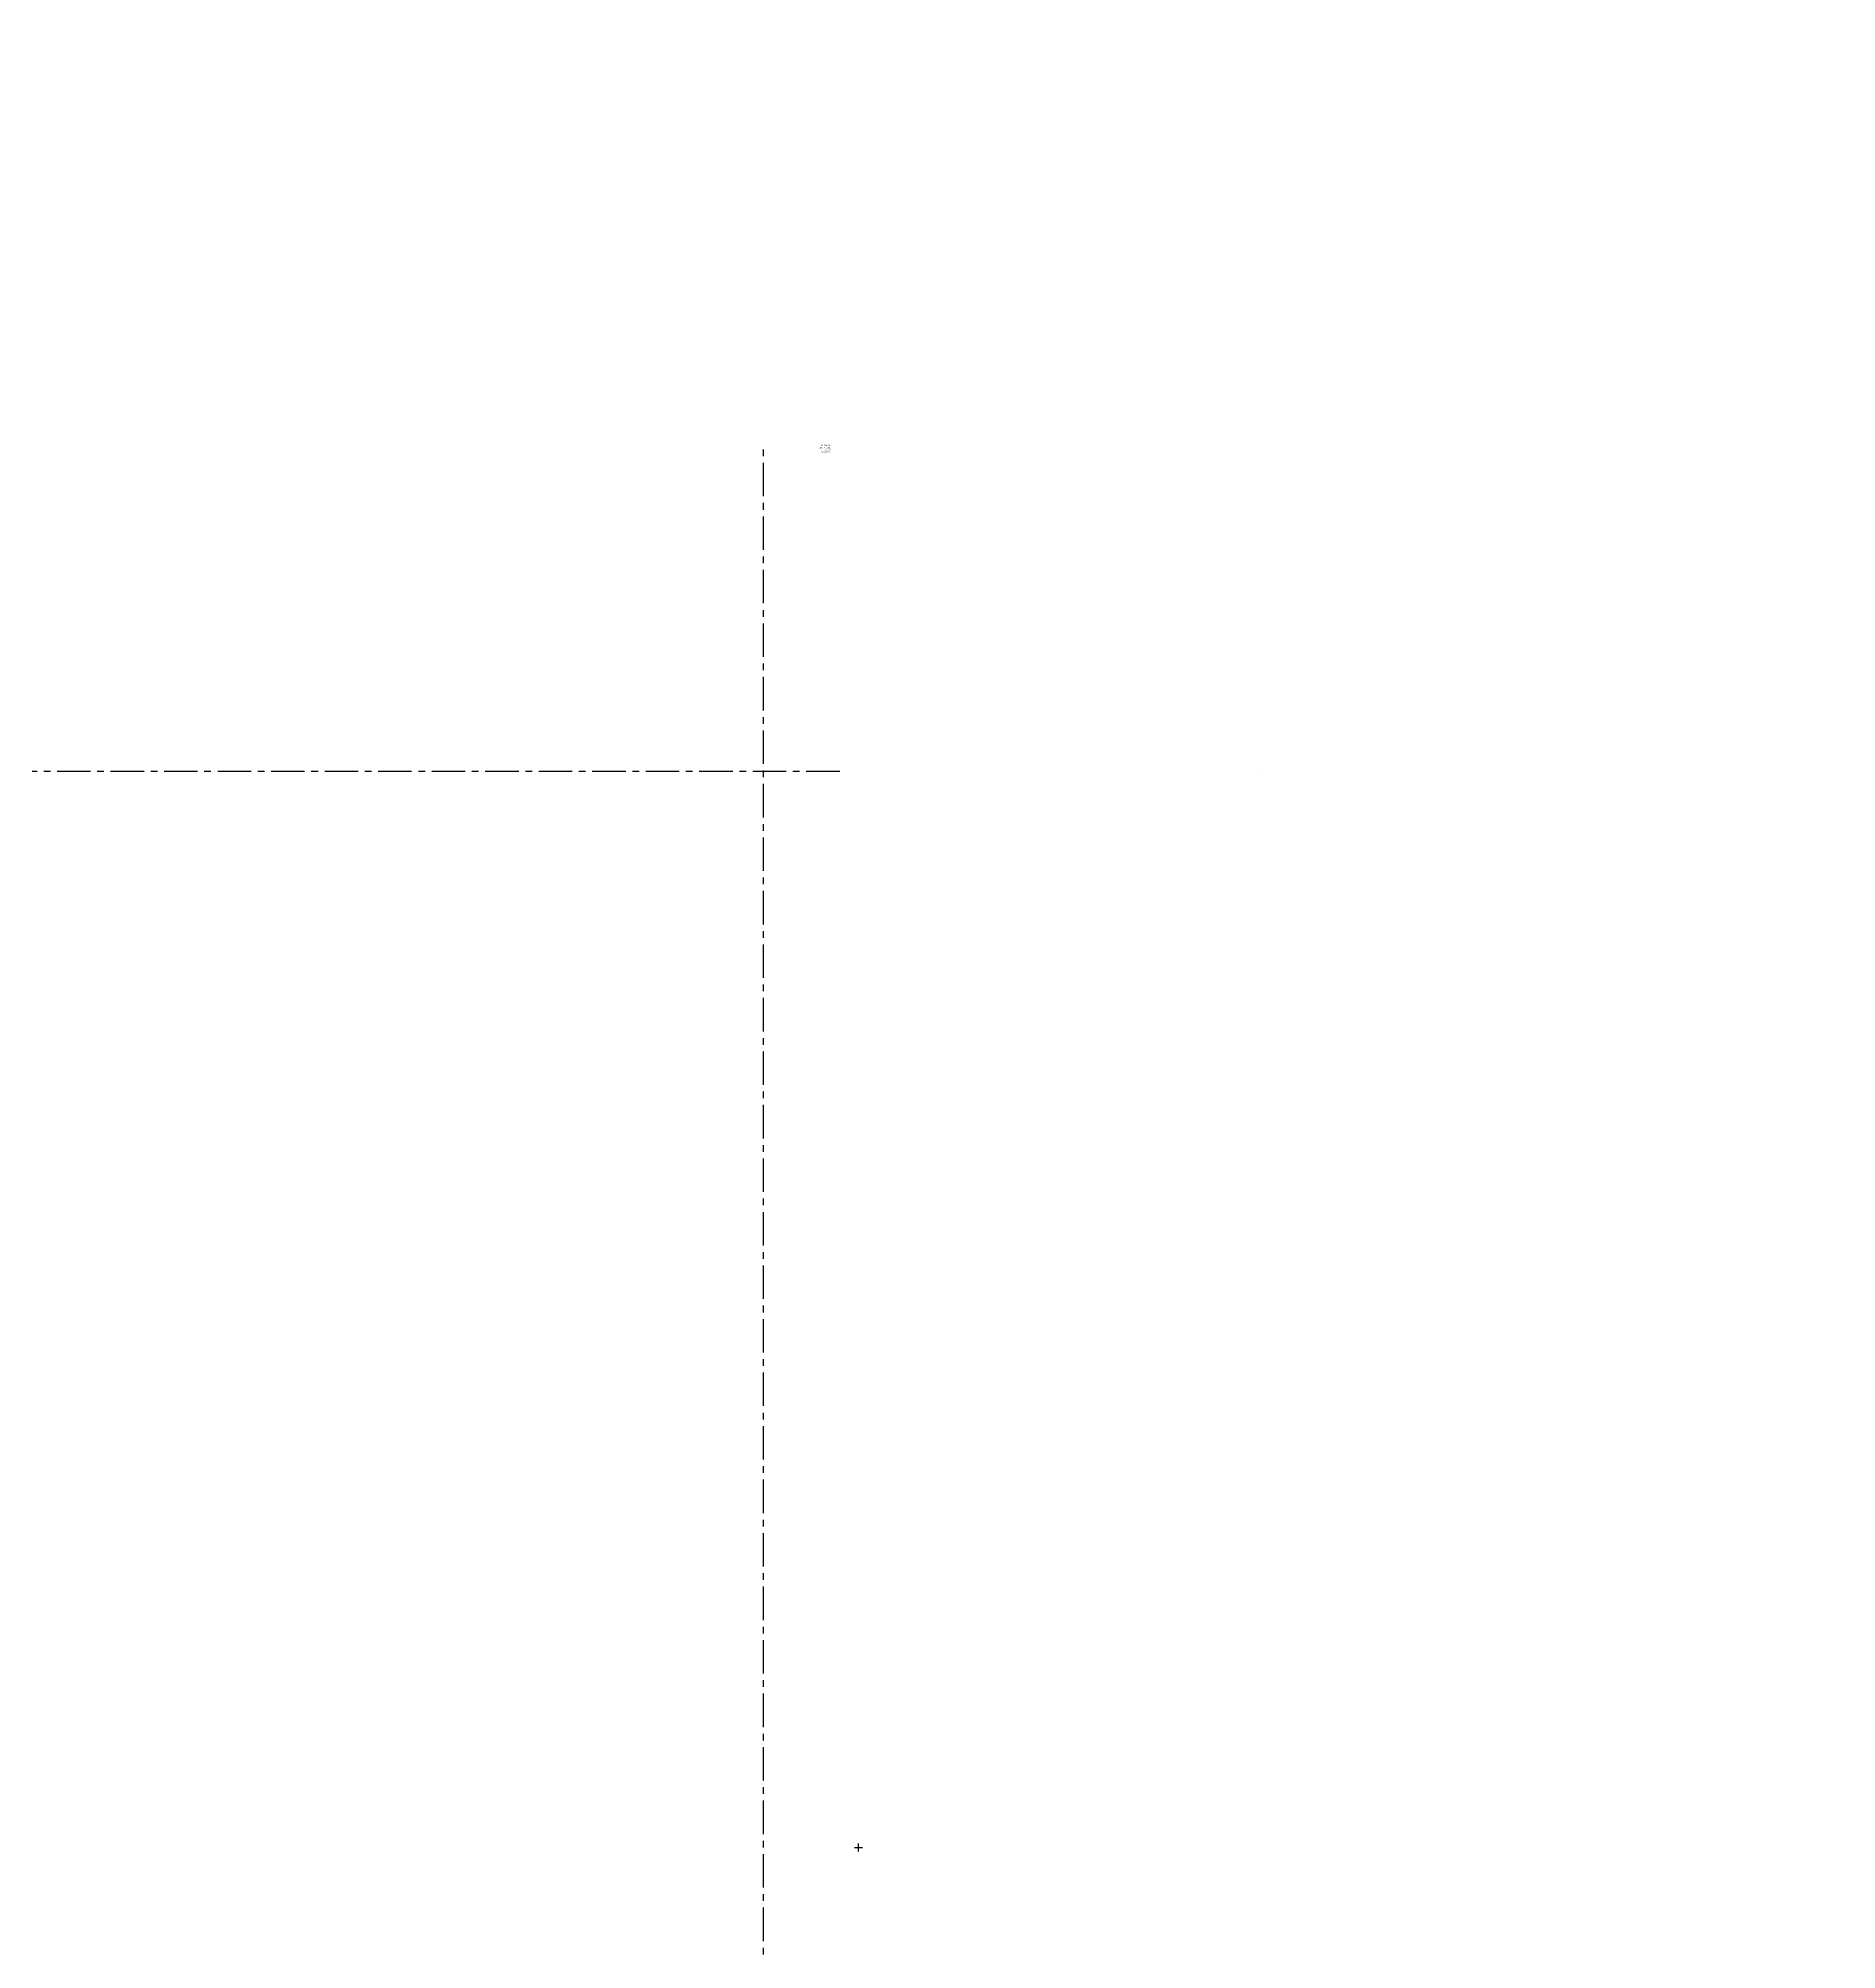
# Model space of a CAD drawing. Extents: x -662 to 7167, y -426 to 2826.
# Drawn here: x 6003 to 6675, y 1612 to 2326 of the extents above; entities that cross this region are included whole.
import ezdxf
from ezdxf.enums import TextEntityAlignment as Align

# ---------------------------------------------------------------- set-up
doc = ezdxf.new("R2010")
doc.units = 0
doc.header["$LTSCALE"] = 10
doc.linetypes.add('G02-1-PRDXXXX-E-MET-01-P01-01$0$CENTER', pattern=[2, 1.25, -0.25, 0.25, -0.25])
for name, color, linetype in [('(OPTION 9 ELECTRICAL)', 7, 'Continuous'), ('G02-1-PRDXXXX-E-MEQP-01-P01-01$0$EQ INST-HTpwr', 9, 'Continuous'), ('G02-1-PRDXXXX-E-MET-01-P01-01$0$CL_CABLE TRAY INST', 200, 'G02-1-PRDXXXX-E-MET-01-P01-01$0$CENTER')]:
    doc.layers.add(name, color=color, linetype=linetype)
doc.styles.add('G02-1-PRDXXXX-E-MEQP-01-P01-01$0$Standard', font='Franklin%20Gothic%20Medium%20Cond%20Regular.ttf')
doc.styles.add('G02-1-PRDXXXX-E-MEQP-01-P01-03 (OPTION 9)$0$Standard', font='Franklin%20Gothic%20Medium%20Cond%20Regular.ttf')
doc.styles.add('G02-1-PRDXXXX-E-MET-01-P01-01$0$Standard', font='Franklin%20Gothic%20Medium%20Cond%20Regular.ttf')

# ---------------------------------------------------------------- blocks, each defined once
blk = doc.blocks.new('*U94')
at = {"layer": 'DEFPOINTS'}
for p, q in [((-1.5, 0), (1.5, 0)), ((0, 1.5), (0, -1.5))]:
    blk.add_line(p, q, dxfattribs=at)
at = {"layer": 'DEFPOINTS', "extrusion": (0, -1, 0), "style": 'G02-1-PRDXXXX-E-MEQP-01-P01-03 (OPTION 9)$0$Standard'}
for tag, p in [('E-TAG', (287.82, 113.54, -24.48)), ('E-G.DESCRIPTION', (287.82, 109.29, -24.48)), ('E-BOM#', (287.82, 105.03, -24.48)), ('E-D.DESCRIPTION', (287.82, 100.78, -24.48)), ('E-MANUFACTURER', (287.82, 96.53, -24.48)), ('E-CATALOG#', (287.82, 92.27, -24.48)), ('E-DIMENSIONS', (287.82, 88.02, -24.48)), ('E-PANEL#', (287.82, 83.77, -24.48)), ('E-CIRCUIT#', (287.82, 79.52, -24.48))]:
    blk.add_attdef(tag, text='', height=2.5, dxfattribs=at).set_placement(p, align=Align.TOP_LEFT)
blk = doc.blocks.new('*U138')
at = {"layer": 'DEFPOINTS'}
for p, q in [((-1.5, 0), (1.5, 0)), ((0, 1.5), (0, -1.5))]:
    blk.add_line(p, q, dxfattribs=at)
at = {"layer": 'DEFPOINTS', "extrusion": (0, -1, 0), "style": 'G02-1-PRDXXXX-E-MEQP-01-P01-01$0$Standard'}
for tag, p in [('E-TAG', (302.86, 113.54, -24.48)), ('E-G.DESCRIPTION', (302.86, 109.29, -24.48)), ('E-BOM#', (302.86, 105.03, -24.48)), ('E-D.DESCRIPTION', (302.86, 100.78, -24.48)), ('E-MANUFACTURER', (302.86, 96.53, -24.48)), ('E-CATALOG#', (302.86, 92.27, -24.48)), ('E-DIMENSIONS', (302.86, 88.02, -24.48)), ('E-PANEL#', (302.86, 83.77, -24.48)), ('E-CIRCUIT#', (302.86, 79.52, -24.48))]:
    blk.add_attdef(tag, text='', height=2.5, dxfattribs=at).set_placement(p, align=Align.TOP_LEFT)

msp = doc.modelspace()

# ---------------------------------------------------------------- linework, layer by layer
at = {"layer": 'G02-1-PRDXXXX-E-MET-01-P01-01$0$CL_CABLE TRAY INST'}
for p, q in [((6274, 75, 261.73), (6274, 2175, 261.73)), ((6302.5, 2052.2, 2575.78), (3302.5, 2052.2, 2575.78)), ((6460.3, 2052.41, 2374), (6460.3, 2052.41, 374))]:
    msp.add_line(p, q, dxfattribs=at)

# ---------------------------------------------------------------- block references
at = {"layer": '(OPTION 9 ELECTRICAL)', "color": 9, "extrusion": (0, 1.22465e-16, -1)}
ref = msp.add_blockref('*U94', (-6309.5, 1650, -2280.45), dxfattribs=dict(at, rotation=180))
ref.add_attrib('E-TAG', 'MIQ-PJB-S-I0104-1', dxfattribs={"layer": 'DEFPOINTS', "extrusion": (-2.83277e-16, 1, 1.22465e-16), "height": 2.5, "rotation": 180, "style": 'G02-1-PRDXXXX-E-MEQP-01-P01-03 (OPTION 9)$0$Standard'}).set_placement((-6597.32, 2166.91, 1625.52), align=Align.TOP_LEFT)
ref.add_attrib('E-G.DESCRIPTION', 'MIQ POWER JUNCTION BOX and BRACKETS', dxfattribs={"layer": 'DEFPOINTS', "extrusion": (-2.83277e-16, 1, 1.22465e-16), "height": 2.5, "rotation": 180, "style": 'G02-1-PRDXXXX-E-MEQP-01-P01-03 (OPTION 9)$0$Standard'}).set_placement((-6597.32, 2171.16, 1625.52), align=Align.TOP_LEFT)
ref.add_attrib('E-BOM#', '2 & 3', dxfattribs={"layer": 'DEFPOINTS', "extrusion": (-2.83277e-16, 1, 1.22465e-16), "height": 2.5, "rotation": 180, "style": 'G02-1-PRDXXXX-E-MEQP-01-P01-03 (OPTION 9)$0$Standard'}).set_placement((-6597.32, 2175.42, 1625.52), align=Align.TOP_LEFT)
ref.add_attrib('E-D.DESCRIPTION', 'POWER KIT', dxfattribs={"layer": 'DEFPOINTS', "extrusion": (-2.83277e-16, 1, 1.22465e-16), "height": 2.5, "rotation": 180, "style": 'G02-1-PRDXXXX-E-MEQP-01-P01-03 (OPTION 9)$0$Standard'}).set_placement((-6597.32, 2179.67, 1625.52), align=Align.TOP_LEFT)
ref.add_attrib('E-MANUFACTURER', 'THERMON', dxfattribs={"layer": 'DEFPOINTS', "extrusion": (-2.83277e-16, 1, 1.22465e-16), "height": 2.5, "rotation": 180, "style": 'G02-1-PRDXXXX-E-MEQP-01-P01-03 (OPTION 9)$0$Standard'}).set_placement((-6597.32, 2183.92, 1625.52), align=Align.TOP_LEFT)
ref.add_attrib('E-CATALOG#', 'MIQ-PJBRP-TB4', dxfattribs={"layer": 'DEFPOINTS', "extrusion": (-2.83277e-16, 1, 1.22465e-16), "height": 2.5, "rotation": 180, "style": 'G02-1-PRDXXXX-E-MEQP-01-P01-03 (OPTION 9)$0$Standard'}).set_placement((-6597.32, 2188.18, 1625.52), align=Align.TOP_LEFT)
ref.add_attrib('E-DIMENSIONS', '227Hx170Wx91D', dxfattribs={"layer": 'DEFPOINTS', "extrusion": (-2.83277e-16, 1, 1.22465e-16), "height": 2.5, "rotation": 180, "style": 'G02-1-PRDXXXX-E-MEQP-01-P01-03 (OPTION 9)$0$Standard'}).set_placement((-6597.32, 2192.43, 1625.52), align=Align.TOP_LEFT)
ref.add_attrib('E-PANEL#', 'HTP-I01', dxfattribs={"layer": 'DEFPOINTS', "extrusion": (-2.83277e-16, 1, 1.22465e-16), "height": 2.5, "rotation": 180, "style": 'G02-1-PRDXXXX-E-MEQP-01-P01-03 (OPTION 9)$0$Standard'}).set_placement((-6597.32, 2196.68, 1625.52), align=Align.TOP_LEFT)
ref.add_attrib('E-CIRCUIT#', 'XX', dxfattribs={"layer": 'DEFPOINTS', "extrusion": (-2.83277e-16, 1, 1.22465e-16), "height": 2.5, "rotation": 180, "style": 'G02-1-PRDXXXX-E-MEQP-01-P01-03 (OPTION 9)$0$Standard'}).set_placement((-6597.32, 2200.93, 1625.52), align=Align.TOP_LEFT)
at = {"layer": 'G02-1-PRDXXXX-E-MEQP-01-P01-01$0$EQ INST-HTpwr', "extrusion": (0, 1.22465e-16, -1)}
ref = msp.add_blockref('*U138', (-6309.5, 1650, -961.2), dxfattribs=dict(at, rotation=180))
ref.add_attrib('E-TAG', 'MIQ-PJB-PG-P0103-3', dxfattribs={"layer": 'DEFPOINTS', "extrusion": (-2.83277e-16, 1, 1.22465e-16), "height": 2.5, "rotation": 180, "style": 'G02-1-PRDXXXX-E-MEQP-01-P01-01$0$Standard'}).set_placement((-6612.36, 847.66, 1625.52), align=Align.TOP_LEFT)
ref.add_attrib('E-G.DESCRIPTION', 'MIQ POWER JUNCTION BOX and BRACKETS', dxfattribs={"layer": 'DEFPOINTS', "extrusion": (-2.83277e-16, 1, 1.22465e-16), "height": 2.5, "rotation": 180, "style": 'G02-1-PRDXXXX-E-MEQP-01-P01-01$0$Standard'}).set_placement((-6612.36, 851.91, 1625.52), align=Align.TOP_LEFT)
ref.add_attrib('E-BOM#', '2 & 3', dxfattribs={"layer": 'DEFPOINTS', "extrusion": (-2.83277e-16, 1, 1.22465e-16), "height": 2.5, "rotation": 180, "style": 'G02-1-PRDXXXX-E-MEQP-01-P01-01$0$Standard'}).set_placement((-6612.36, 856.17, 1625.52), align=Align.TOP_LEFT)
ref.add_attrib('E-D.DESCRIPTION', 'POWER KIT', dxfattribs={"layer": 'DEFPOINTS', "extrusion": (-2.83277e-16, 1, 1.22465e-16), "height": 2.5, "rotation": 180, "style": 'G02-1-PRDXXXX-E-MEQP-01-P01-01$0$Standard'}).set_placement((-6612.36, 860.42, 1625.52), align=Align.TOP_LEFT)
ref.add_attrib('E-MANUFACTURER', 'THERMON', dxfattribs={"layer": 'DEFPOINTS', "extrusion": (-2.83277e-16, 1, 1.22465e-16), "height": 2.5, "rotation": 180, "style": 'G02-1-PRDXXXX-E-MEQP-01-P01-01$0$Standard'}).set_placement((-6612.36, 864.67, 1625.52), align=Align.TOP_LEFT)
ref.add_attrib('E-CATALOG#', 'MIQ-PJBRP-TB4', dxfattribs={"layer": 'DEFPOINTS', "extrusion": (-2.83277e-16, 1, 1.22465e-16), "height": 2.5, "rotation": 180, "style": 'G02-1-PRDXXXX-E-MEQP-01-P01-01$0$Standard'}).set_placement((-6612.36, 868.93, 1625.52), align=Align.TOP_LEFT)
ref.add_attrib('E-DIMENSIONS', '227Hx170Wx91D', dxfattribs={"layer": 'DEFPOINTS', "extrusion": (-2.83277e-16, 1, 1.22465e-16), "height": 2.5, "rotation": 180, "style": 'G02-1-PRDXXXX-E-MEQP-01-P01-01$0$Standard'}).set_placement((-6612.36, 873.18, 1625.52), align=Align.TOP_LEFT)
ref.add_attrib('E-PANEL#', 'HTP-I01', dxfattribs={"layer": 'DEFPOINTS', "extrusion": (-2.83277e-16, 1, 1.22465e-16), "height": 2.5, "rotation": 180, "style": 'G02-1-PRDXXXX-E-MEQP-01-P01-01$0$Standard'}).set_placement((-6612.36, 877.43, 1625.52), align=Align.TOP_LEFT)
ref.add_attrib('E-CIRCUIT#', 'XX', dxfattribs={"layer": 'DEFPOINTS', "extrusion": (-2.83277e-16, 1, 1.22465e-16), "height": 2.5, "rotation": 180, "style": 'G02-1-PRDXXXX-E-MEQP-01-P01-01$0$Standard'}).set_placement((-6612.36, 881.68, 1625.52), align=Align.TOP_LEFT)

# ---------------------------------------------------------------- texts
at = {"layer": 'DEFPOINTS', "extrusion": (5.66554e-16, 1, 1.83697e-16), "char_height": 0.508, "attachment_point": 3, "text_direction": (0, 0, -1), "style": 'G02-1-PRDXXXX-E-MET-01-P01-01$0$Standard'}
for insert in [(6521.05, 2326.2, 2086.14), (6521.05, 2326.2, 1336.14), (6521.25, 2326.2, 586.14)]:
    msp.add_mtext_dynamic_manual_height_columns('\\A1;UNISTRUT P1000\\P1 5/8" x  1 5/8"\\P12 GAUGE', width=5.2694, gutter_width=1.25, heights=[0], dxfattribs=dict(at, insert=insert))
at = {"layer": 'DEFPOINTS', "extrusion": (-1.83697e-16, 5.05322e-16, -1), "insert": (6299.08, 2171.25, 2512.28), "char_height": 0.508, "attachment_point": 3, "text_direction": (1, 0, 0), "style": 'G02-1-PRDXXXX-E-MET-01-P01-01$0$Standard'}
msp.add_mtext_dynamic_manual_height_columns('\\A1;UNISTRUT P1000\\P1 5/8" x  1 5/8"\\P12 GAUGE', width=5.2694, gutter_width=1.25, heights=[0], dxfattribs=at)
at = {"layer": 'DEFPOINTS', "extrusion": (-1, 4.89859e-16, -5.66554e-16), "insert": (6024, 2135.94, 147.2), "char_height": 0.508, "attachment_point": 3, "text_direction": (0, -1, 0), "style": 'G02-1-PRDXXXX-E-MET-01-P01-01$0$Standard'}
msp.add_mtext_dynamic_manual_height_columns('\\A1;UNISTRUT P1000\\P1 5/8" x  1 5/8"\\P12 GAUGE', width=5.2694, gutter_width=1.25, heights=[0], dxfattribs=at)
at = {"layer": 'DEFPOINTS', "extrusion": (1.83697e-16, 1, -5.66554e-16), "insert": (6264.64, 2132.73, 2515.03), "char_height": 0.508, "attachment_point": 3, "text_direction": (-1, 0, 0), "style": 'G02-1-PRDXXXX-E-MET-01-P01-01$0$Standard'}
msp.add_mtext_dynamic_manual_height_columns('\\A1;UNISTRUT P1000\\P1 5/8" x  1 5/8"\\P12 GAUGE', width=5.2694, gutter_width=1.25, heights=[0], dxfattribs=at)

doc.saveas('drawing.dxf')
